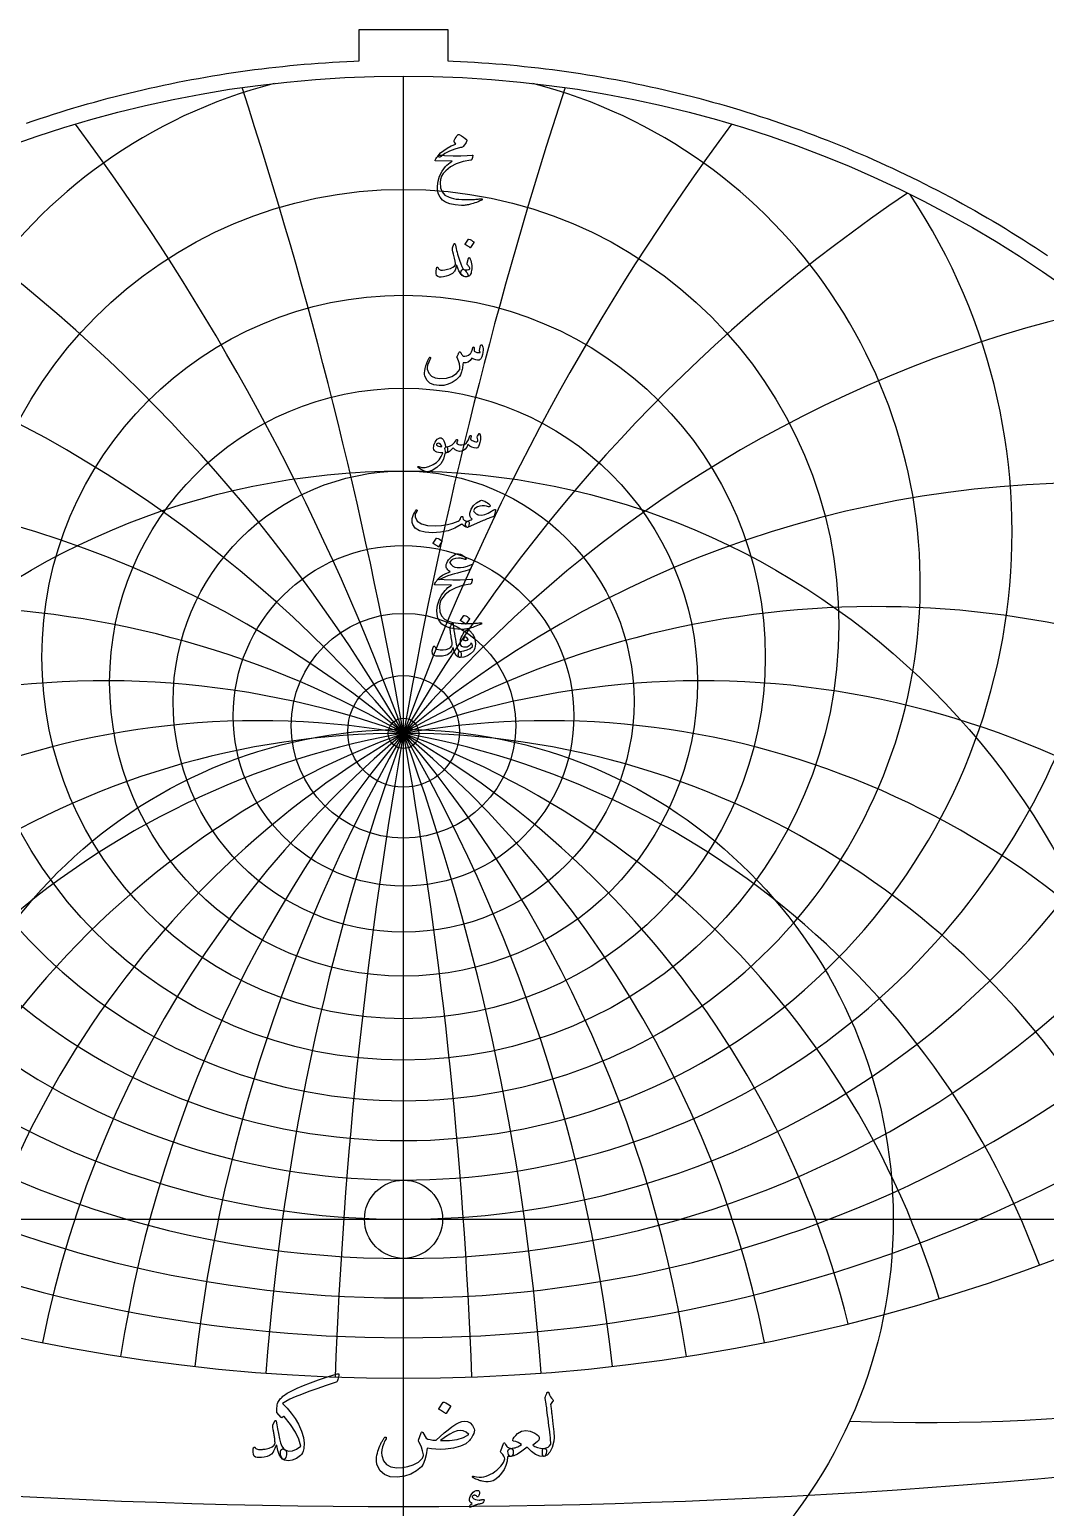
# Model space of a CAD drawing. Header units: millimetres. Extents: x -59 to 59, y -59 to 61.
# Drawn here: x -19.1 to 32.9, y -14.7 to 60.9 of the extents above; entities that cross this region are included whole.
import ezdxf

# ---------------------------------------------------------------- set-up
doc = ezdxf.new("R2010")
doc.units = ezdxf.units.MM
for name, color, linetype in [('CUT_INNER', 6, 'Continuous'), ('CUT_OUTER', 1, 'Continuous'), ('ENGRAVE', 7, 'Continuous'), ('ENGRAVE_FINE', 8, 'Continuous'), ('TEXT', 5, 'Continuous')]:
    doc.layers.add(name, color=color, linetype=linetype)

msp = doc.modelspace()

# ---------------------------------------------------------------- linework, layer by layer
at = {"layer": 'CUT_INNER'}
msp.add_circle((0, 0), 2, dxfattribs=at)
at = {"layer": 'CUT_OUTER'}
msp.add_lwpolyline([(-19.299, 56.0982), (-18.9545, 56.2155), (-18.6092, 56.3308), (-18.2632, 56.4439), (-17.9165, 56.5549), (-17.5692, 56.6637), (-17.2211, 56.7705), (-16.8725, 56.8751), (-16.5232, 56.9775), (-16.1733, 57.0779), (-15.8227, 57.176), (-15.4716, 57.272), (-15.1199, 57.3659), (-14.7676, 57.4576), (-14.4148, 57.5471), (-14.0614, 57.6345), (-13.7075, 57.7197), (-13.3531, 57.8027), (-12.9982, 57.8835), (-12.6428, 57.9622), (-12.2869, 58.0387), (-11.9305, 58.113), (-11.5737, 58.1851), (-11.2165, 58.255), (-10.8588, 58.3227), (-10.5008, 58.3883), (-10.1423, 58.4516), (-9.7835, 58.5127), (-9.4243, 58.5717), (-9.0647, 58.6284), (-8.7048, 58.6829), (-8.3446, 58.7352), (-7.984, 58.7853), (-7.6232, 58.8332), (-7.262, 58.8788), (-6.9006, 58.9223), (-6.5389, 58.9635), (-6.177, 59.0025), (-5.8149, 59.0393), (-5.4525, 59.0739), (-5.0899, 59.1062), (-4.7272, 59.1364), (-4.3642, 59.1643), (-4.0011, 59.1899), (-3.6379, 59.2134), (-3.2745, 59.2346), (-2.9109, 59.2535), (-2.5473, 59.2703), (-2.275, 59.2812), (-2.275, 60.885), (2.275, 60.885), (2.275, 59.2812), (2.5473, 59.2703), (2.9109, 59.2535), (3.2745, 59.2346), (3.6379, 59.2134), (4.0011, 59.1899), (4.3642, 59.1643), (4.7272, 59.1364), (5.0899, 59.1062), (5.4525, 59.0739), (5.8149, 59.0393), (6.177, 59.0025), (6.5389, 58.9635), (6.9006, 58.9223), (7.262, 58.8788), (7.6232, 58.8332), (7.984, 58.7853), (8.3446, 58.7352), (8.7048, 58.6829), (9.0647, 58.6284), (9.4243, 58.5717), (9.7835, 58.5127), (10.1423, 58.4516), (10.5008, 58.3883), (10.8588, 58.3227), (11.2165, 58.255), (11.5737, 58.1851), (11.9305, 58.113), (12.2869, 58.0387), (12.6428, 57.9622), (12.9982, 57.8835), (13.3531, 57.8027), (13.7075, 57.7197), (14.0614, 57.6345), (14.4148, 57.5471), (14.7676, 57.4576), (15.1199, 57.3659), (15.4716, 57.272), (15.8227, 57.176), (16.1733, 57.0779), (16.5232, 56.9775), (16.8725, 56.8751), (17.2211, 56.7705), (17.5692, 56.6637), (17.9165, 56.5549), (18.2632, 56.4439), (18.6092, 56.3308), (18.9545, 56.2155), (19.299, 56.0982), (19.6429, 55.9787), (19.986, 55.8571), (20.3283, 55.7334), (20.6699, 55.6076), (21.0108, 55.4798), (21.3508, 55.3498), (21.69, 55.2177), (22.0284, 55.0836), (22.366, 54.9474), (22.7027, 54.8092), (23.0386, 54.6688), (23.3736, 54.5264), (23.7077, 54.382), (24.0409, 54.2355), (24.3733, 54.087), (24.7047, 53.9364), (25.0352, 53.7838), (25.3647, 53.6292), (25.6933, 53.4725), (26.0209, 53.3139), (26.3475, 53.1532), (26.6732, 52.9905), (26.9978, 52.8259), (27.3215, 52.6592), (27.6441, 52.4906), (27.9656, 52.32), (28.2861, 52.1474), (28.6056, 51.9729), (28.9239, 51.7964), (29.2412, 51.6179), (29.5574, 51.4375), (29.8724, 51.2552), (30.1863, 51.0709), (30.4991, 50.8847), (30.8108, 50.6967), (31.1213, 50.5066), (31.4306, 50.3147), (31.7387, 50.1209), (32.0457, 49.9252), (32.3514, 49.7277), (32.6559, 49.5282), (32.9592, 49.3269)], dxfattribs=at)
at = {"layer": 'ENGRAVE'}
for points in [[(0, -58.5), (0, 58.5)], [(-58.5, 0), (58.5, 0)]]:
    msp.add_lwpolyline(points, dxfattribs=at)
for centre, radius in [((0, 0), 58.5), ((0, 30.423), 22.2835), ((0, 28.7746), 18.5139), ((0, 27.4858), 15.0435), ((0, 0), 38.2935), ((0, 26.4965), 11.797), ((0, 25.7645), 8.7151), ((0, 25.2605), 5.749), ((0, 24.9653), 2.8565), ((0, 0), 25.0665), ((0, 24.8681), 0.78)]:
    msp.add_circle(centre, radius, dxfattribs=at)
for centre, radius, start, end in [((0, 32.5159), 26.4508, 104.505507, 75.494493), ((0, 35.1755), 31.1507, 146.343028, 33.656972), ((0, 38.581), 36.5742, 167.806282, 12.193718), ((0, 43.0043), 43.0043, 184.286953, 355.713047), ((0, 48.8755), 50.8824, 198.225367, 341.774633), ((0, 56.9152), 60.94, 210.596579, 329.403421), ((0, -17.0494), 41.9174, 24, 156), ((0, -17.0494), 41.9174, 24, 156), ((0, 68.4241), 74.4892, 221.90416, 318.09584), ((0, 86.0086), 94.1481, 232.445767, 307.554233), ((26.6607, 99.499), 109.8965, 268.006904, 286.68594)]:
    msp.add_arc(centre, radius, start, end, dxfattribs=at)
at = {"layer": 'ENGRAVE_FINE'}
for centre, radius, start, end in [((-237.7256, -17.0494), 241.3929, 2.130732, 18.091806), ((-237.7256, -17.0494), 241.3929, 2.130732, 18.091806), ((237.7256, -17.0494), 241.3929, 161.908194, 177.869268), ((237.7256, -17.0494), 241.3929, 161.908194, 177.869268), ((-115.1672, -17.0494), 122.5584, 4.29282, 36.609636), ((-115.1672, -17.0494), 122.5584, 4.29282, 36.609636), ((115.1672, -17.0494), 122.5584, 143.390364, 175.70718), ((115.1672, -17.0494), 122.5584, 143.390364, 175.70718), ((-72.6031, -17.0494), 83.8349, 6.519446, 56.062411), ((-72.6031, -17.0494), 83.8349, 6.519446, 56.062411), ((72.6031, -17.0494), 83.8349, 123.937589, 173.480554), ((72.6031, -17.0494), 83.8349, 123.937589, 173.480554), ((-49.9553, -17.0494), 65.2119, 8.847668, 77.154006), ((-49.9553, -17.0494), 65.2119, 8.847668, 77.154006), ((49.9553, -17.0494), 65.2119, 102.845994, 171.152332), ((49.9553, -17.0494), 65.2119, 102.845994, 171.152332), ((-35.1729, -17.0494), 54.7193, 11.320967, 100.963041), ((-35.1729, -17.0494), 54.7193, 11.320967, 100.963041), ((35.1729, -17.0494), 54.7193, 79.036959, 168.679033), ((35.1729, -17.0494), 54.7193, 79.036959, 168.679033), ((-24.201, -17.0494), 48.4021, 13.992665, 129.228654), ((-24.201, -17.0494), 48.4021, 13.992665, 129.228654), ((24.201, -17.0494), 48.4021, 50.771346, 166.007335), ((24.201, -17.0494), 48.4021, 50.771346, 166.007335), ((-15.2567, -17.0494), 44.6076, 16.930802, 146.227383), ((-15.2567, -17.0494), 44.6076, 16.930802, 146.227383), ((15.2567, -17.0494), 44.6076, 33.772617, 163.069198), ((15.2567, -17.0494), 44.6076, 33.772617, 163.069198), ((-7.3912, -17.0494), 42.5641, 20.225434, 151.570262), ((-7.3912, -17.0494), 42.5641, 20.225434, 151.570262), ((7.3912, -17.0494), 42.5641, 28.429738, 159.774566), ((7.3912, -17.0494), 42.5641, 28.429738, 159.774566), ((0, 357.9918), 372.6913, 261.109199, 278.890801)]:
    msp.add_arc(centre, radius, start, end, dxfattribs=at)
at = {"layer": 'TEXT'}
for points in [[(2.92, 54.8434), (2.6177, 54.7645), (2.3509, 54.6626), (2.1195, 54.5378), (1.9236, 54.3902), (1.8935, 54.3675), (1.8656, 54.3547), (1.8399, 54.3519), (1.8163, 54.359), (1.7889, 54.3917), (1.793, 54.4377), (1.8287, 54.4972), (1.8959, 54.5701), (2.0548, 54.702), (2.2375, 54.8209), (2.444, 54.9268), (2.6743, 55.0198), (2.6086, 55.1167), (2.5963, 55.1409), (2.5904, 55.1651), (2.5911, 55.1893), (2.5982, 55.2136), (2.6447, 55.3059), (2.6873, 55.3822), (2.726, 55.4426), (2.7608, 55.4869), (2.7831, 55.5079), (2.8049, 55.5189), (2.8263, 55.52), (2.8473, 55.5111), (2.9691, 55.4423), (3.0713, 55.3779), (3.1541, 55.3178), (3.2175, 55.262), (3.2298, 55.2441), (3.2357, 55.2214), (3.235, 55.1939), (3.2279, 55.1617), (3.2056, 55.1113), (3.1699, 55.0501), (3.1208, 54.9781), (3.0584, 54.8953), (3.0419, 54.883), (3.0134, 54.8702), (2.9727, 54.857), (2.92, 54.8434)], [(2.1035, 54.4421), (2.5474, 54.4265), (2.9312, 54.4248), (3.2549, 54.4369), (3.5185, 54.4628), (3.5266, 54.4638), (3.5336, 54.4632), (3.5396, 54.4612), (3.5444, 54.4576), (3.548, 54.4528), (3.5501, 54.4468), (3.5506, 54.4398), (3.5496, 54.4317), (3.5428, 54.4001), (3.5362, 54.3711), (3.5298, 54.3448), (3.5237, 54.321), (3.5177, 54.2998), (3.512, 54.2812), (3.5065, 54.2652), (3.5012, 54.2518), (3.4899, 54.2304), (3.477, 54.2146), (3.4623, 54.2044), (3.4458, 54.1999), (3.0462, 54.1274), (2.6985, 54.0139), (2.4027, 53.8593), (2.1588, 53.6636), (2.0356, 53.5229), (1.9461, 53.3739), (1.8903, 53.2167), (1.8682, 53.0513), (1.8894, 52.7916), (1.9737, 52.5799), (2.1212, 52.4162), (2.3318, 52.3005), (2.441, 52.2655), (2.561, 52.2365), (2.6918, 52.2136), (2.8335, 52.1967), (2.9857, 52.1857), (3.1483, 52.1803), (3.3213, 52.1805), (3.5047, 52.1863), (3.5698, 52.19), (3.634, 52.1941), (3.697, 52.1987), (3.7589, 52.2036), (3.8194, 52.2091), (3.8779, 52.2149), (3.9344, 52.2212), (3.989, 52.2279), (4.0057, 52.2287), (4.0176, 52.2244), (4.0247, 52.2149), (4.0271, 52.2002), (4.0258, 52.1831), (4.0219, 52.1699), (4.0154, 52.1606), (4.0063, 52.1552), (3.9086, 52.1139), (3.816, 52.0765), (3.7287, 52.043), (3.6465, 52.0134), (3.5697, 51.9874), (3.4986, 51.9649), (3.4331, 51.9459), (3.3732, 51.9303), (3.3169, 51.9189), (3.262, 51.9087), (3.2087, 51.8998), (3.157, 51.8923), (3.1065, 51.8864), (3.0571, 51.8828), (3.0087, 51.8812), (2.9615, 51.8819), (2.6389, 51.907), (2.3699, 51.9615), (2.1545, 52.0454), (1.9928, 52.1587), (1.8741, 52.3003), (1.7912, 52.4657), (1.7443, 52.6549), (1.7333, 52.8679), (1.7672, 53.1321), (1.8483, 53.3886), (1.9766, 53.6373), (2.1519, 53.8781), (2.2205, 53.951), (2.2981, 54.0208), (2.3848, 54.0877), (2.4806, 54.1514), (1.6433, 54.1584), (1.6232, 54.167), (1.6148, 54.1826), (1.618, 54.2051), (1.633, 54.2345), (1.6611, 54.2773), (1.6866, 54.3158), (1.7095, 54.3499), (1.7298, 54.3798), (1.7476, 54.4051), (1.7627, 54.4256), (1.7752, 54.4414), (1.7852, 54.4524), (1.8077, 54.4544), (1.8682, 54.4533), (1.9668, 54.4492), (2.1035, 54.4421)], [(2.6518, 49.8579), (2.6717, 49.7672), (2.6934, 49.675), (2.7167, 49.5812), (2.7418, 49.486), (2.7686, 49.3888), (2.7971, 49.2892), (2.8274, 49.1873), (2.8594, 49.0829), (2.9241, 48.8952), (2.9831, 48.7543), (3.0365, 48.66), (3.0843, 48.6124), (3.126, 48.5841), (3.1682, 48.5441), (3.2108, 48.4924), (3.2538, 48.4291), (3.2945, 48.3506), (3.3057, 48.2915), (3.2876, 48.252), (3.24, 48.2318), (3.0862, 48.2474), (2.9502, 48.3495), (2.832, 48.538), (2.7314, 48.8131), (2.7293, 48.8176), (2.7262, 48.8209), (2.7223, 48.8228), (2.7176, 48.8235), (2.7141, 48.8228), (2.7107, 48.8209), (2.7072, 48.8176), (2.7037, 48.8131), (2.694, 48.7685), (2.6821, 48.7214), (2.6681, 48.6717), (2.6518, 48.6193), (2.6341, 48.5698), (2.6155, 48.5285), (2.5961, 48.4954), (2.5757, 48.4706), (2.5026, 48.4068), (2.4114, 48.3503), (2.302, 48.3013), (2.1744, 48.2595), (2.0447, 48.2286), (1.9322, 48.2154), (1.8371, 48.22), (1.7592, 48.2422), (1.6926, 48.298), (1.6624, 48.3962), (1.6684, 48.5367), (1.7108, 48.7197), (1.7149, 48.7257), (1.7203, 48.73), (1.727, 48.7326), (1.735, 48.7335), (1.7445, 48.7324), (1.7523, 48.7292), (1.7584, 48.7238), (1.7627, 48.7162), (1.7791, 48.6779), (1.7973, 48.6461), (1.8172, 48.6208), (1.8388, 48.602), (1.9063, 48.577), (1.998, 48.5709), (2.1139, 48.5839), (2.254, 48.6159), (2.4034, 48.6639), (2.5195, 48.7179), (2.6023, 48.778), (2.6518, 48.8442), (2.6601, 48.9112), (2.6467, 49.0258), (2.6116, 49.188), (2.555, 49.3978), (2.5277, 49.5083), (2.5117, 49.5976), (2.507, 49.6657), (2.5135, 49.7126), (2.5792, 49.8994), (2.5863, 49.9191), (2.5939, 49.9331), (2.6019, 49.9416), (2.6103, 49.9444), (2.6207, 49.939), (2.6311, 49.9228), (2.6415, 49.8957), (2.6518, 49.8579)], [(3.3196, 50.1554), (3.3239, 50.1598), (3.3299, 50.1623), (3.3377, 50.1632), (3.3472, 50.1623), (3.4145, 50.1351), (3.4778, 50.1018), (3.5373, 50.0625), (3.5929, 50.017), (3.5983, 50.0101), (3.6007, 50.0032), (3.6, 49.9963), (3.5963, 49.9894), (3.4337, 49.7264), (3.4277, 49.7202), (3.4199, 49.7186), (3.4104, 49.7219), (3.3991, 49.7299), (3.3894, 49.7368), (3.3741, 49.7472), (3.3531, 49.761), (3.3265, 49.7783), (3.2938, 49.7991), (3.2547, 49.8233), (3.2091, 49.851), (3.157, 49.8821), (3.15, 49.8873), (3.1466, 49.8925), (3.1466, 49.8977), (3.15, 49.9029)], [(3.3507, 48.7404), (3.3304, 48.7744), (3.3109, 48.8036), (3.2923, 48.828), (3.2746, 48.8477), (3.2618, 48.8645), (3.2547, 48.884), (3.2532, 48.9061), (3.2573, 48.9307), (3.3299, 49.1936), (3.3401, 49.2166), (3.3533, 49.223), (3.3695, 49.2131), (3.3888, 49.1867), (3.4177, 49.1307), (3.4424, 49.063), (3.4627, 48.9837), (3.4787, 48.8926), (3.488, 48.8053), (3.4917, 48.7197), (3.4897, 48.6358), (3.4822, 48.5536), (3.4698, 48.482), (3.4536, 48.4195), (3.4335, 48.3661), (3.4095, 48.3218), (3.3799, 48.2889), (3.3395, 48.263), (3.2882, 48.244), (3.2261, 48.2318), (3.1626, 48.2295), (3.1033, 48.2396), (3.0484, 48.2623), (2.9978, 48.2976), (2.9587, 48.3423), (2.9381, 48.3936), (2.9362, 48.4513), (2.9528, 48.5155), (2.9794, 48.5681), (3.0108, 48.6012), (3.0469, 48.6148), (3.0878, 48.609), (3.182, 48.5862), (3.2642, 48.5839), (3.3343, 48.6018), (3.3922, 48.6401), (3.3935, 48.6503), (3.387, 48.6704), (3.3728, 48.7004), (3.3507, 48.7404)], [(3.9475, 44.7146), (3.9535, 44.7297), (3.9613, 44.7405), (3.9708, 44.747), (3.9821, 44.7492), (3.9966, 44.7474), (4.0089, 44.7423), (4.0191, 44.7336), (4.0271, 44.7215), (4.0467, 44.6783), (4.0608, 44.6246), (4.0692, 44.5606), (4.072, 44.4862), (4.0645, 44.3647), (4.0418, 44.2493), (4.0039, 44.1398), (3.951, 44.0365), (3.9328, 44.0116), (3.9129, 43.9924), (3.8913, 43.9788), (3.8679, 43.9708), (3.7834, 43.9653), (3.6923, 43.9803), (3.5948, 44.0155), (3.4908, 44.0711), (3.4032, 43.9511), (3.2997, 43.8713), (3.1801, 43.8317), (3.0445, 43.8324), (3.0401, 43.7594), (3.0337, 43.6892), (3.0254, 43.6219), (3.0151, 43.5573), (3.0029, 43.4952), (2.9887, 43.4349), (2.9726, 43.3767), (2.9546, 43.3203), (2.9126, 43.2187), (2.856, 43.1249), (2.7846, 43.0388), (2.6985, 42.9605), (2.4972, 42.8265), (2.2843, 42.7322), (2.0596, 42.6777), (1.8232, 42.663), (1.5571, 42.6991), (1.3467, 42.7936), (1.1921, 42.9465), (1.0933, 43.1577), (1.0799, 43.2338), (1.0777, 43.3238), (1.0868, 43.4276), (1.1071, 43.5452), (1.1397, 43.6741), (1.1858, 43.8081), (1.2453, 43.9474), (1.3181, 44.0918), (1.324, 44.1009), (1.3311, 44.1074), (1.3395, 44.1113), (1.3493, 44.1126), (1.359, 44.1117), (1.3674, 44.1091), (1.3746, 44.1048), (1.3804, 44.0988), (1.3843, 44.0899), (1.3856, 44.0806), (1.3843, 44.0709), (1.3804, 44.0607), (1.2879, 43.8685), (1.2282, 43.7104), (1.2014, 43.5865), (1.2074, 43.4968), (1.2948, 43.2989), (1.4323, 43.1551), (1.62, 43.0654), (1.8578, 43.0297), (2.1904, 43.0509), (2.4719, 43.1352), (2.7024, 43.2827), (2.8819, 43.4933), (2.8813, 43.6321), (2.8586, 43.7787), (2.8138, 43.9331), (2.747, 44.0953), (2.7386, 44.1117), (2.734, 44.1264), (2.7334, 44.1394), (2.7366, 44.1507), (2.7552, 44.1893), (2.7729, 44.2255), (2.7898, 44.2593), (2.8058, 44.2908), (2.8209, 44.3194), (2.8352, 44.3448), (2.8486, 44.367), (2.8612, 44.3859), (2.8683, 44.3939), (2.8759, 44.3972), (2.8839, 44.3956), (2.8923, 44.3894), (2.8966, 44.3846), (2.9027, 44.3773), (2.9105, 44.3673), (2.92, 44.3548), (2.9308, 44.3396), (2.9425, 44.3219), (2.955, 44.3016), (2.9684, 44.2787), (2.9956, 44.2346), (3.0186, 44.2025), (3.0372, 44.1827), (3.0514, 44.1749), (3.1414, 44.1673), (3.2313, 44.1827), (3.3213, 44.2209), (3.4112, 44.2821), (3.4439, 44.3228), (3.4761, 44.3894), (3.5079, 44.4819), (3.5393, 44.6004), (3.5423, 44.6117), (3.5479, 44.6212), (3.5561, 44.629), (3.5669, 44.635), (3.5771, 44.6389), (3.5868, 44.6402), (3.5961, 44.6389), (3.605, 44.635), (3.6182, 44.6134), (3.6231, 44.5727), (3.6199, 44.5131), (3.6084, 44.4343), (3.6783, 44.3915), (3.7529, 44.3634), (3.8322, 44.35), (3.9164, 44.3513), (3.9153, 44.3766), (3.912, 44.3972), (3.9066, 44.4129), (3.8991, 44.424), (3.8904, 44.4343), (3.8852, 44.4447), (3.8835, 44.4551), (3.8852, 44.4655)], [(3.8662, 40.209), (3.8738, 40.2142), (3.8826, 40.2124), (3.8928, 40.2038), (3.9042, 40.1882), (3.9166, 40.1619), (3.9259, 40.1242), (3.9321, 40.0754), (3.9354, 40.0152), (3.9365, 39.9469), (3.9328, 39.8803), (3.9244, 39.8155), (3.9112, 39.7523), (3.8727, 39.6295), (3.8299, 39.5413), (3.7827, 39.4876), (3.7313, 39.4686), (3.6095, 39.4758), (3.4969, 39.5075), (3.3933, 39.564), (3.2988, 39.6451), (3.2339, 39.5173), (3.157, 39.4176), (3.0679, 39.346), (2.9667, 39.3026), (2.8605, 39.293), (2.753, 39.3199), (2.6443, 39.383), (2.5342, 39.4825), (2.4451, 39.3689), (2.3578, 39.2878), (2.2721, 39.2392), (2.1882, 39.223), (2.1714, 39.2325), (2.1554, 39.261), (2.1402, 39.3086), (2.126, 39.3752), (2.1208, 39.4409), (2.1294, 39.4894), (2.1519, 39.5205), (2.1882, 39.5344), (2.3478, 39.5705), (2.4875, 39.6407), (2.6073, 39.7452), (2.7072, 39.8838), (2.7126, 39.8913), (2.7184, 39.8968), (2.7247, 39.9), (2.7314, 39.9011), (2.7396, 39.9002), (2.747, 39.8976), (2.7535, 39.8933), (2.7591, 39.8872), (2.7623, 39.8686), (2.7548, 39.8371), (2.7364, 39.7925), (2.7072, 39.735), (2.7455, 39.6907), (2.8049, 39.658), (2.8856, 39.6371), (2.9874, 39.6278), (3.1144, 39.6544), (3.2253, 39.7411), (3.3202, 39.8879), (3.3991, 40.0948), (3.403, 40.1054), (3.4078, 40.113), (3.4134, 40.1175), (3.4199, 40.119), (3.4296, 40.1182), (3.4381, 40.1156), (3.4452, 40.1113), (3.451, 40.1052), (3.4554, 40.0965), (3.4579, 40.0879), (3.4588, 40.0793), (3.4579, 40.0706), (3.4234, 39.9253), (3.4638, 39.8894), (3.5124, 39.8578), (3.5693, 39.8306), (3.6344, 39.8077), (3.6977, 39.7927), (3.746, 39.7895), (3.779, 39.7979), (3.797, 39.818), (3.8028, 39.8487), (3.7996, 39.8924), (3.7873, 39.9491), (3.7659, 40.0187), (3.7695, 40.0384), (3.7875, 40.0767), (3.8197, 40.1335), (3.8662, 40.209)], [(2.1191, 39.1849), (2.038, 38.9001), (1.902, 38.6616), (1.711, 38.4694), (1.4652, 38.3235), (1.4308, 38.3087), (1.3968, 38.2954), (1.3633, 38.2836), (1.3302, 38.2733), (1.2978, 38.2648), (1.2662, 38.2582), (1.2355, 38.2535), (1.2057, 38.2508), (1.1313, 38.2614), (1.0327, 38.3001), (0.9099, 38.3669), (0.7629, 38.4619), (0.7471, 38.4755), (0.7378, 38.4887), (0.735, 38.5014), (0.7386, 38.5137), (0.7469, 38.5233), (0.7577, 38.5276), (0.7711, 38.5267), (0.7871, 38.5207), (0.94, 38.4711), (1.1114, 38.4714), (1.3015, 38.5213), (1.5101, 38.621), (1.6805, 38.7367), (1.8215, 38.8727), (1.9331, 39.029), (2.0153, 39.2057), (2.0146, 39.212), (2.0127, 39.2169), (2.0094, 39.2206), (2.0049, 39.223), (1.8857, 39.2299), (1.7843, 39.2437), (1.7006, 39.2645), (1.6347, 39.2922), (1.5837, 39.335), (1.5517, 39.3942), (1.5387, 39.4699), (1.5447, 39.562), (1.5467, 39.5742), (1.5491, 39.5867), (1.5519, 39.5993), (1.5551, 39.6122), (1.5588, 39.6255), (1.5629, 39.6394), (1.5675, 39.654), (1.5724, 39.6693), (1.6131, 39.7681), (1.6624, 39.85), (1.7203, 39.9151), (1.7869, 39.9634), (1.855, 39.9897), (1.9175, 39.9893), (1.9744, 39.9621), (2.0256, 39.908), (2.0704, 39.8327), (2.1043, 39.7454), (2.1275, 39.6459), (2.1398, 39.5344), (2.1466, 39.5345), (2.1532, 39.5348), (2.1596, 39.5353), (2.1658, 39.5361), (2.1719, 39.5368), (2.1783, 39.5374), (2.1849, 39.5377), (2.1917, 39.5378), (2.2151, 39.5328), (2.2332, 39.5179), (2.2462, 39.4931), (2.254, 39.4582), (2.2572, 39.42), (2.2566, 39.3813), (2.252, 39.3421), (2.2436, 39.3026), (2.2326, 39.2677), (2.2202, 39.2429), (2.2066, 39.228), (2.1917, 39.223), (2.126, 39.223), (2.1255, 39.2167), (2.1242, 39.2083), (2.1221, 39.1977), (2.1191, 39.1849)], [(1.953, 39.5724), (1.9167, 39.6358), (1.8769, 39.6805), (1.8336, 39.7067), (1.7869, 39.7143), (1.759, 39.7069), (1.7342, 39.6952), (1.7123, 39.6792), (1.6935, 39.6589), (1.6875, 39.6481), (1.6866, 39.6364), (1.6909, 39.6239), (1.7004, 39.6105), (1.7361, 39.5791), (1.7878, 39.5577), (1.8555, 39.5462), (1.9391, 39.5447), (1.9478, 39.5465), (1.953, 39.5516), (1.9547, 39.5603), (1.953, 39.5724)], [(0.6366, 36.2879), (0.6489, 36.3013), (0.6617, 36.3069), (0.6749, 36.3047), (0.6885, 36.2948), (0.6989, 36.2818), (0.7023, 36.2671), (0.6989, 36.2507), (0.6885, 36.2325), (0.6357, 36.1508), (0.602, 36.0751), (0.5873, 36.0055), (0.5916, 35.9419), (0.6999, 35.733), (0.9108, 35.5873), (1.2241, 35.5047), (1.6399, 35.4852), (1.9484, 35.5079), (2.2445, 35.5553), (2.5279, 35.6273), (2.7989, 35.7239), (2.8467, 35.7523), (2.8862, 35.7957), (2.9176, 35.8543), (2.9407, 35.9281), (2.9485, 35.949), (2.9615, 35.9635), (2.9796, 35.9715), (3.003, 35.973), (3.0196, 35.9659), (3.0315, 35.9514), (3.0387, 35.9296), (3.0411, 35.9004), (3.0573, 35.8282), (3.1025, 35.7741), (3.1766, 35.7382), (3.2798, 35.7205), (3.317, 35.7123), (3.342, 35.6911), (3.355, 35.6569), (3.3559, 35.6098), (3.3433, 35.522), (3.3265, 35.4593), (3.3053, 35.4216), (3.2798, 35.4091), (3.2039, 35.4191), (3.1319, 35.4489), (3.0638, 35.4986), (2.9995, 35.5682), (2.9941, 35.5711), (2.9848, 35.5691), (2.9716, 35.5624), (2.9546, 35.551), (2.6319, 35.3693), (2.2799, 35.2396), (1.8985, 35.1617), (1.4877, 35.1358), (1.108, 35.1617), (0.813, 35.2396), (0.6028, 35.3693), (0.4774, 35.551), (0.4489, 35.6524), (0.4394, 35.7559), (0.4489, 35.8617), (0.4774, 35.9696), (0.5159, 36.0699), (0.5553, 36.1564), (0.5955, 36.229), (0.6366, 36.2879)], [(4.7086, 36.2775), (4.6394, 36.0007), (4.6316, 35.9873), (4.6187, 35.9748), (4.6005, 35.9631), (4.5772, 35.9523), (4.5254, 35.934), (4.4703, 35.9138), (4.4121, 35.8916), (4.3505, 35.8675), (4.2858, 35.8417), (4.2178, 35.8143), (4.1465, 35.7855), (4.072, 35.7551), (3.2763, 35.4091), (3.24, 35.4171), (3.2106, 35.4411), (3.1881, 35.4811), (3.1725, 35.5371), (3.1699, 35.5966), (3.1864, 35.647), (3.2218, 35.6883), (3.2763, 35.7205), (3.2831, 35.7236), (3.2966, 35.7296), (3.3169, 35.7383), (3.3438, 35.7499), (3.3772, 35.764), (3.4169, 35.7806), (3.4628, 35.7995), (3.515, 35.8208), (3.4478, 35.8898), (3.4052, 35.9652), (3.3872, 36.0472), (3.3939, 36.1356), (3.4605, 36.346), (3.5738, 36.524), (3.7339, 36.6695), (3.9406, 36.7826), (3.9858, 36.7932), (4.0383, 36.7904), (4.0982, 36.7742), (4.1655, 36.7445), (4.2353, 36.7041), (4.2995, 36.6589), (4.3581, 36.609), (4.4111, 36.5543), (4.426, 36.5341), (4.4327, 36.5153), (4.4312, 36.4978), (4.4215, 36.4816), (4.4068, 36.4691), (4.3903, 36.4626), (4.3722, 36.4621), (4.3523, 36.4678), (4.2487, 36.5004), (4.1386, 36.5153), (4.0221, 36.5125), (3.8991, 36.492), (3.7877, 36.4587), (3.6993, 36.4141), (3.6337, 36.3584), (3.5911, 36.2913), (3.5868, 36.2615), (3.5981, 36.2273), (3.6249, 36.1888), (3.6673, 36.146), (3.7157, 36.1071), (3.7641, 36.0768), (3.8126, 36.0552), (3.861, 36.0422), (4.0061, 36.0385), (4.1611, 36.069), (4.3261, 36.1337), (4.501, 36.2325), (4.5199, 36.2444), (4.5382, 36.2559), (4.5562, 36.2669), (4.5737, 36.2775), (4.5906, 36.2874), (4.6066, 36.2965), (4.6217, 36.3047), (4.636, 36.3121), (4.6755, 36.3307), (4.7008, 36.3311), (4.7119, 36.3134), (4.7086, 36.2775)], [(1.6849, 34.8521), (1.6892, 34.8564), (1.6952, 34.859), (1.703, 34.8599), (1.7125, 34.859), (1.7798, 34.8318), (1.8431, 34.7985), (1.9026, 34.7591), (1.9582, 34.7137), (1.9636, 34.7068), (1.966, 34.6999), (1.9653, 34.693), (1.9616, 34.686), (1.799, 34.4231), (1.793, 34.4168), (1.7852, 34.4153), (1.7757, 34.4186), (1.7644, 34.4266), (1.7547, 34.4335), (1.7394, 34.4439), (1.7184, 34.4577), (1.6918, 34.475), (1.6591, 34.4957), (1.62, 34.52), (1.5744, 34.5476), (1.5223, 34.5788), (1.5153, 34.584), (1.5119, 34.5892), (1.5119, 34.5944), (1.5153, 34.5995)], [(3.5098, 33.5027), (3.5127, 33.4783), (3.4969, 33.4327), (3.4625, 33.3658), (3.4095, 33.2778), (3.3983, 33.2636), (3.3853, 33.2519), (3.3706, 33.2428), (3.3542, 33.2363), (3.1327, 33.1754), (2.9355, 33.1204), (2.7626, 33.0716), (2.6138, 33.0287), (2.4892, 32.9922), (2.3889, 32.9621), (2.3128, 32.9386), (2.2609, 32.9215), (1.8423, 32.7347), (1.8129, 32.7325), (1.7904, 32.7364), (1.7748, 32.7464), (1.7662, 32.7624), (1.7659, 32.7682), (1.7688, 32.7753), (1.7746, 32.7838), (1.7835, 32.7935), (1.8687, 32.8735), (1.9962, 32.9578), (2.1662, 33.0465), (2.3785, 33.1395), (2.3208, 33.1888), (2.2721, 33.2363), (2.2326, 33.2822), (2.2021, 33.3263), (2.1833, 33.3745), (2.1787, 33.4327), (2.1885, 33.5008), (2.2125, 33.5788), (2.2514, 33.6601), (2.3059, 33.7414), (2.3759, 33.8227), (2.4616, 33.904), (2.5548, 33.9743), (2.6441, 34.0225), (2.7295, 34.0487), (2.811, 34.0528), (2.9215, 34.0305), (3.0212, 33.9845), (3.11, 33.9146), (3.1881, 33.821), (3.195, 33.8093), (3.1985, 33.7985), (3.1985, 33.7886), (3.195, 33.7795), (3.1874, 33.7711), (3.1786, 33.7665), (3.1684, 33.7659), (3.157, 33.7691), (3.106, 33.7853), (3.0571, 33.7994), (3.01, 33.8113), (2.9649, 33.821), (2.922, 33.8284), (2.8815, 33.8331), (2.8433, 33.8353), (2.8075, 33.8349), (2.6585, 33.8173), (2.5333, 33.7752), (2.4319, 33.7084), (2.3543, 33.6169), (2.4369, 33.5081), (2.529, 33.4275), (2.6307, 33.3749), (2.7418, 33.3505), (2.9072, 33.3488), (3.0852, 33.3747), (3.2757, 33.4283), (3.4787, 33.5096), (3.4871, 33.5118), (3.4951, 33.5114), (3.5027, 33.5083), (3.5098, 33.5027)], [(2.0741, 32.7451), (2.518, 32.7295), (2.9018, 32.7278), (3.2255, 32.7399), (3.4891, 32.7658), (3.4972, 32.7668), (3.5042, 32.7662), (3.5102, 32.7642), (3.515, 32.7606), (3.5186, 32.7558), (3.5207, 32.7498), (3.5212, 32.7428), (3.5202, 32.7347), (3.5134, 32.7031), (3.5068, 32.6741), (3.5004, 32.6478), (3.4943, 32.624), (3.4883, 32.6028), (3.4826, 32.5842), (3.4771, 32.5682), (3.4718, 32.5548), (3.4605, 32.5334), (3.4476, 32.5176), (3.4329, 32.5074), (3.4164, 32.5029), (3.0168, 32.4304), (2.6691, 32.3169), (2.3733, 32.1623), (2.1294, 31.9666), (2.0062, 31.8259), (1.9167, 31.6769), (1.8609, 31.5197), (1.8388, 31.3543), (1.86, 31.0946), (1.9443, 30.8829), (2.0918, 30.7192), (2.3024, 30.6035), (2.4116, 30.5685), (2.5316, 30.5395), (2.6624, 30.5166), (2.8041, 30.4997), (2.9563, 30.4887), (3.1189, 30.4833), (3.2919, 30.4835), (3.4752, 30.4893), (3.5404, 30.493), (3.6046, 30.4971), (3.6676, 30.5017), (3.7295, 30.5066), (3.79, 30.512), (3.8485, 30.5179), (3.905, 30.5242), (3.9596, 30.5309), (3.9763, 30.5317), (3.9881, 30.5274), (3.9953, 30.5179), (3.9977, 30.5032), (3.9964, 30.4861), (3.9925, 30.4729), (3.986, 30.4636), (3.9769, 30.4582), (3.8792, 30.4169), (3.7866, 30.3795), (3.6993, 30.346), (3.6171, 30.3164), (3.5403, 30.2904), (3.4692, 30.2679), (3.4037, 30.2489), (3.3438, 30.2333), (3.2875, 30.2219), (3.2326, 30.2117), (3.1793, 30.2028), (3.1275, 30.1953), (3.0771, 30.1894), (3.0277, 30.1858), (2.9793, 30.1842), (2.9321, 30.1849), (2.6095, 30.21), (2.3405, 30.2645), (2.1251, 30.3484), (1.9634, 30.4617), (1.8447, 30.6033), (1.7618, 30.7687), (1.7149, 30.9579), (1.7039, 31.1709), (1.7378, 31.4351), (1.8189, 31.6916), (1.9471, 31.9402), (2.1225, 32.1811), (2.1911, 32.254), (2.2687, 32.3238), (2.3554, 32.3907), (2.4512, 32.4544), (1.6139, 32.4614), (1.5938, 32.47), (1.5854, 32.4856), (1.5886, 32.5081), (1.6036, 32.5375), (1.6317, 32.5803), (1.6572, 32.6188), (1.6801, 32.6529), (1.7004, 32.6828), (1.7182, 32.7081), (1.7333, 32.7286), (1.7458, 32.7444), (1.7558, 32.7554), (1.7783, 32.7574), (1.8388, 32.7563), (1.9374, 32.7522), (2.0741, 32.7451)], [(2.8785, 29.0627), (2.9035, 29.0506), (2.9234, 29.0316), (2.9381, 29.0056), (2.9476, 28.9728), (2.9539, 28.9321), (2.9554, 28.8932), (2.9522, 28.856), (2.9442, 28.8205), (2.9323, 28.7903), (2.9174, 28.7686), (2.8994, 28.7557), (2.8785, 28.7513), (2.7749, 28.7801), (2.689, 28.8525), (2.6209, 28.9687), (2.5705, 29.1284), (2.5641, 29.156), (2.5584, 29.1799), (2.5537, 29.2001), (2.5498, 29.2167), (2.5468, 29.2295), (2.5446, 29.2387), (2.5433, 29.2442), (2.5429, 29.2461), (2.5377, 29.2562), (2.5325, 29.259), (2.5273, 29.2545), (2.5221, 29.2426), (2.4633, 29.1099), (2.3976, 29.0056), (2.3249, 28.9299), (2.2453, 28.8828), (2.1299, 28.8465), (1.9945, 28.824), (1.8393, 28.8153), (1.6641, 28.8205), (1.5471, 28.8566), (1.4833, 28.9442), (1.4727, 29.0833), (1.5153, 29.2738), (1.5251, 29.2967), (1.537, 29.3135), (1.551, 29.3244), (1.5672, 29.3291), (1.5832, 29.3276), (1.5966, 29.3196), (1.6075, 29.3051), (1.6157, 29.2841), (1.6332, 29.2394), (1.6546, 29.2054), (1.6799, 29.1823), (1.7091, 29.17), (1.8728, 29.1449), (2.0282, 29.1423), (2.1755, 29.1622), (2.3145, 29.2046), (2.3749, 29.2361), (2.4244, 29.2789), (2.4631, 29.333), (2.491, 29.3983), (2.4892, 29.4292), (2.4806, 29.5012), (2.465, 29.6143), (2.4425, 29.7685), (2.4311, 29.851), (2.4209, 29.9255), (2.412, 29.992), (2.4045, 30.0505), (2.398, 30.1005), (2.3924, 30.1417), (2.3876, 30.174), (2.3837, 30.1975), (2.3805, 30.2334), (2.3811, 30.265), (2.3857, 30.2922), (2.3941, 30.3151), (2.4075, 30.3436), (2.42, 30.37), (2.4317, 30.3946), (2.4425, 30.4172), (2.4523, 30.4378), (2.4607, 30.4565), (2.4678, 30.4733), (2.4737, 30.4881), (2.4797, 30.5), (2.4875, 30.508), (2.497, 30.5121), (2.5083, 30.5123), (2.5206, 30.5076), (2.5299, 30.5002), (2.5362, 30.4903), (2.5394, 30.4777), (2.5605, 30.3007), (2.5822, 30.1331), (2.6046, 29.9747), (2.6276, 29.8256), (2.6511, 29.6858), (2.6748, 29.5553), (2.6987, 29.4341), (2.7228, 29.3222), (2.752, 29.2177), (2.7876, 29.1397), (2.8298, 29.088), (2.8785, 29.0627)], [(3.093, 30.8963), (3.0973, 30.9007), (3.1033, 30.9033), (3.1111, 30.9041), (3.1206, 30.9033), (3.1879, 30.876), (3.2512, 30.8427), (3.3107, 30.8034), (3.3663, 30.758), (3.3717, 30.751), (3.3741, 30.7441), (3.3734, 30.7372), (3.3697, 30.7303), (3.2071, 30.4673), (3.2011, 30.4611), (3.1933, 30.4596), (3.1838, 30.4628), (3.1725, 30.4708), (3.1628, 30.4777), (3.1474, 30.4881), (3.1265, 30.5019), (3.0999, 30.5192), (3.0672, 30.54), (3.0281, 30.5642), (2.9825, 30.5919), (2.9303, 30.623), (2.9234, 30.6282), (2.92, 30.6334), (2.92, 30.6386), (2.9234, 30.6438)], [(3.2763, 30.1664), (3.3001, 30.1629), (3.3265, 30.1525), (3.3555, 30.1352), (3.387, 30.111), (3.5222, 29.967), (3.6162, 29.8048), (3.6692, 29.6245), (3.6811, 29.426), (3.6705, 29.3226), (3.6491, 29.2305), (3.6169, 29.1496), (3.5738, 29.08), (3.4344, 28.9362), (3.272, 28.8335), (3.0867, 28.7719), (2.8785, 28.7513), (2.8575, 28.7563), (2.8395, 28.7712), (2.8246, 28.7961), (2.8127, 28.8309), (2.8083, 28.8502), (2.8054, 28.8698), (2.804, 28.8899), (2.8041, 28.9105), (2.8053, 28.9308), (2.8071, 28.9503), (2.8096, 28.9689), (2.8127, 28.9866), (2.822, 29.0173), (2.8361, 29.0402), (2.8549, 29.0554), (2.8785, 29.0627), (3.0813, 29.09), (3.2573, 29.1406), (3.4065, 29.2145), (3.5289, 29.3118), (3.523, 29.3605), (3.5159, 29.3992), (3.5075, 29.4279), (3.4977, 29.4467), (3.4861, 29.463), (3.4752, 29.4735), (3.4653, 29.4785), (3.4562, 29.4779), (3.4499, 29.4757), (3.445, 29.4727), (3.4413, 29.4688), (3.4389, 29.464), (3.4056, 29.3957), (3.3645, 29.3429), (3.3157, 29.3058), (3.259, 29.2841), (3.0945, 29.2714), (2.9814, 29.3161), (2.9198, 29.4184), (2.9096, 29.5782), (2.9234, 29.6699), (2.9511, 29.765), (2.9926, 29.8636), (3.048, 29.9657), (3.1064, 30.0535), (3.1639, 30.1162), (3.2205, 30.1538), (3.2763, 30.1664)], [(3.1621, 29.7927), (3.1278, 29.783), (3.1007, 29.7572), (3.0811, 29.7155), (3.0687, 29.6578), (3.069, 29.6487), (3.0696, 29.6422), (3.0707, 29.6383), (3.0722, 29.637), (3.107, 29.6286), (3.1423, 29.624), (3.1779, 29.6234), (3.214, 29.6266), (3.2458, 29.6333), (3.272, 29.6431), (3.2925, 29.6558), (3.3075, 29.6716), (3.2685, 29.7272), (3.2313, 29.7659), (3.1959, 29.7877), (3.1621, 29.7927)], [(-3.3928, -7.9125), (-3.3461, -7.9041), (-3.3167, -7.916), (-3.3046, -7.948), (-3.3098, -8.0002), (-3.3605, -8.2031), (-3.3761, -8.255), (-3.3951, -8.2954), (-3.4176, -8.3242), (-3.4435, -8.3415), (-3.9631, -8.5118), (-4.433, -8.6719), (-4.8534, -8.822), (-5.2241, -8.9619), (-5.5447, -9.0924), (-5.8146, -9.2139), (-6.0337, -9.3265), (-6.202, -9.4302), (-5.9656, -9.6608), (-5.75, -9.9145), (-5.5551, -10.1913), (-5.381, -10.4911), (-5.2218, -10.8405), (-5.1226, -11.1646), (-5.0834, -11.4633), (-5.1042, -11.7366), (-5.1353, -11.8594), (-5.1734, -11.9603), (-5.2183, -12.0393), (-5.2702, -12.0964), (-5.4859, -12.244), (-5.6946, -12.3317), (-5.8964, -12.3593), (-6.0913, -12.3271), (-6.1749, -12.2838), (-6.2366, -12.214), (-6.2764, -12.1177), (-6.2943, -11.9949), (-6.2934, -11.8969), (-6.277, -11.8243), (-6.245, -11.777), (-6.1974, -11.7551), (-6.1735, -11.7562), (-6.1432, -11.7643), (-6.1066, -11.7793), (-6.0637, -11.8012), (-5.8866, -11.8617), (-5.6923, -11.8496), (-5.4807, -11.7649), (-5.2518, -11.6074), (-5.3527, -11.2589), (-5.5309, -10.8913), (-5.7863, -10.5047), (-6.119, -10.099), (-6.1285, -10.0924), (-6.1386, -10.091), (-6.1493, -10.0947), (-6.1605, -10.1036), (-6.2113, -10.1452), (-6.2231, -10.1535), (-6.2355, -10.1555), (-6.2485, -10.1512), (-6.262, -10.1405), (-6.4834, -9.8914), (-6.4886, -9.8724), (-6.4904, -9.8292), (-6.4886, -9.7617), (-6.4834, -9.67), (-6.4748, -9.5726), (-6.4627, -9.4924), (-6.4471, -9.4296), (-6.4281, -9.384), (-6.3954, -9.3261), (-6.3618, -9.2722), (-6.3273, -9.2223), (-6.292, -9.1764), (-6.2558, -9.1344), (-6.2188, -9.0957), (-6.1809, -9.0605), (-6.1421, -9.0288), (-5.9538, -8.9064), (-5.7212, -8.7792), (-5.4441, -8.647), (-5.1226, -8.5099), (-4.7568, -8.3679), (-4.3465, -8.221), (-3.8918, -8.0692), (-3.3928, -7.9125)], [(7.2584, -9.0934), (7.2895, -9.0182), (7.3138, -8.9585), (7.3311, -8.9144), (7.3414, -8.8858), (7.3495, -8.8677), (7.3599, -8.8547), (7.3726, -8.8469), (7.3876, -8.8443), (7.4046, -8.8472), (7.4187, -8.8558), (7.4299, -8.8703), (7.4383, -8.8904), (7.4767, -8.9893), (7.5225, -9.0784), (7.5758, -9.1577), (7.6367, -9.2272), (7.6537, -9.2494), (7.6586, -9.2745), (7.6514, -9.3024), (7.632, -9.3333), (7.5306, -9.4763), (7.5375, -9.5403), (7.5444, -9.6031), (7.5513, -9.6648), (7.5582, -9.7254), (7.5652, -9.7848), (7.5721, -9.843), (7.579, -9.9001), (7.5859, -9.956), (7.6496, -10.4738), (7.6886, -10.8786), (7.7027, -11.1704), (7.692, -11.3491), (7.6049, -11.6735), (7.4914, -11.913), (7.3512, -12.0679), (7.1846, -12.1379), (7.18, -12.1379), (7.1754, -12.1379), (7.1708, -12.1379), (7.1661, -12.1379), (7.1388, -12.112), (7.1212, -12.0526), (7.1134, -11.9598), (7.1154, -11.8335), (7.1197, -11.7868), (7.1327, -11.7528), (7.1543, -11.7314), (7.1846, -11.7228), (7.3016, -11.6994), (7.3991, -11.657), (7.4769, -11.5956), (7.5352, -11.5152), (7.5313, -11.4186), (7.5242, -11.3088), (7.514, -11.1857), (7.5006, -11.0493), (7.4843, -10.9002), (7.4654, -10.7391), (7.4439, -10.5658), (7.4199, -10.3804), (7.3977, -10.1982), (7.3772, -10.0344), (7.3584, -9.8891), (7.3414, -9.7623), (7.3267, -9.6539), (7.3149, -9.5639), (7.306, -9.4924), (7.2999, -9.4394), (7.2538, -9.1764), (7.2523, -9.1505), (7.2526, -9.128), (7.2547, -9.109), (7.2584, -9.0934)], [(2.0366, -9.3656), (2.0424, -9.3598), (2.0504, -9.3563), (2.0608, -9.3552), (2.0735, -9.3563), (2.1632, -9.3927), (2.2476, -9.4371), (2.3269, -9.4895), (2.401, -9.5501), (2.4082, -9.5593), (2.4114, -9.5685), (2.4105, -9.5778), (2.4056, -9.587), (2.1888, -9.9376), (2.1808, -9.9459), (2.1704, -9.948), (2.1577, -9.9436), (2.1427, -9.933), (2.1297, -9.9237), (2.1093, -9.9099), (2.0813, -9.8914), (2.0458, -9.8684), (2.0023, -9.8407), (1.9501, -9.8084), (1.8893, -9.7715), (1.8198, -9.73), (1.8106, -9.7231), (1.806, -9.7162), (1.806, -9.7092), (1.8106, -9.7023)], [(-6.1928, -12.2717), (-6.2825, -12.1783), (-6.3623, -12.0318), (-6.4324, -11.8323), (-6.4927, -11.5798), (-6.501, -11.5521), (-6.5123, -11.5475), (-6.5264, -11.5659), (-6.5434, -11.6074), (-6.5577, -11.6465), (-6.5728, -11.6853), (-6.5888, -11.7238), (-6.6057, -11.762), (-6.6231, -11.7999), (-6.6409, -11.8375), (-6.6589, -11.8748), (-6.6772, -11.9119), (-6.7539, -12.0134), (-6.8548, -12.0918), (-6.9799, -12.1472), (-7.1292, -12.1794), (-7.2745, -12.1944), (-7.3968, -12.1979), (-7.496, -12.1898), (-7.5721, -12.1702), (-7.6401, -12.1224), (-7.6828, -12.0341), (-7.7001, -11.9056), (-7.692, -11.7366), (-7.6857, -11.7081), (-7.6759, -11.687), (-7.6626, -11.6735), (-7.6459, -11.6674), (-7.6269, -11.6671), (-7.6113, -11.6709), (-7.5992, -11.6787), (-7.5905, -11.6905), (-7.5643, -11.7271), (-7.5271, -11.7539), (-7.479, -11.7709), (-7.4199, -11.7781), (-7.3863, -11.7799), (-7.3501, -11.7804), (-7.3113, -11.7799), (-7.2699, -11.7781), (-7.2263, -11.7752), (-7.1806, -11.7712), (-7.1328, -11.766), (-7.0831, -11.7597), (-6.8767, -11.7153), (-6.7233, -11.6467), (-6.623, -11.5538), (-6.5757, -11.4368), (-6.5781, -11.4117), (-6.5809, -11.3826), (-6.5839, -11.3494), (-6.5872, -11.3122), (-6.5914, -11.2707), (-6.597, -11.2246), (-6.6041, -11.1738), (-6.6126, -11.1185), (-6.6215, -11.0621), (-6.6299, -11.0083), (-6.6377, -10.9572), (-6.6449, -10.9086), (-6.6521, -10.8626), (-6.6599, -10.8192), (-6.6682, -10.7784), (-6.6772, -10.7402), (-6.6902, -10.6667), (-6.6968, -10.6076), (-6.6971, -10.5629), (-6.691, -10.5326), (-6.5941, -10.3204), (-6.5864, -10.3104), (-6.5768, -10.3031), (-6.5656, -10.2988), (-6.5526, -10.2974), (-6.5399, -10.2997), (-6.5296, -10.3066), (-6.5215, -10.3181), (-6.5157, -10.3343), (-6.4863, -10.5148), (-6.4488, -10.7241), (-6.4033, -10.9622), (-6.3497, -11.2292), (-6.2955, -11.4396), (-6.2297, -11.6051), (-6.1525, -11.7256), (-6.0637, -11.8012), (-6.0314, -11.8277), (-6.0083, -11.8658), (-5.9945, -11.9154), (-5.9899, -11.9765), (-5.9948, -12.0578), (-6.0095, -12.131), (-6.034, -12.1962), (-6.0683, -12.2533), (-6.0934, -12.2804), (-6.1225, -12.2925), (-6.1556, -12.2896), (-6.1928, -12.2717)], [(3.116, -10.3251), (3.2769, -10.3487), (3.4135, -10.4242), (3.526, -10.5517), (3.6142, -10.731), (3.624, -10.7996), (3.6165, -10.8763), (3.5917, -10.9611), (3.5496, -11.0539), (3.5012, -11.1433), (3.4574, -11.2177), (3.4182, -11.277), (3.3836, -11.3214), (3.1818, -11.4875), (2.9084, -11.6167), (2.5636, -11.7089), (2.1473, -11.7643), (1.8968, -11.7764), (1.6572, -11.7712), (1.4286, -11.7487), (1.2109, -11.7089), (1.1596, -12.0471), (1.0933, -12.319), (1.012, -12.5245), (0.9157, -12.6638), (0.6631, -12.8786), (0.376, -13.0386), (0.0542, -13.1438), (-0.3021, -13.1943), (-0.6772, -13.1767), (-0.9768, -13.0686), (-1.2008, -12.8699), (-1.3493, -12.5808), (-1.362, -12.5359), (-1.3723, -12.4891), (-1.3804, -12.4402), (-1.3862, -12.3893), (-1.3891, -12.3367), (-1.3885, -12.2827), (-1.3844, -12.2272), (-1.377, -12.1702), (-1.3608, -12.0695), (-1.34, -11.9701), (-1.3147, -11.8723), (-1.2847, -11.7758), (-1.2504, -11.6811), (-1.212, -11.5884), (-1.1697, -11.4977), (-1.1232, -11.4091), (-1.1026, -11.3731), (-1.0823, -11.3387), (-1.0623, -11.3062), (-1.0425, -11.2753), (-1.0233, -11.2462), (-1.005, -11.2188), (-0.9876, -11.1931), (-0.971, -11.1692), (-0.9592, -11.1557), (-0.9468, -11.1473), (-0.9338, -11.1441), (-0.9203, -11.1462), (-0.9059, -11.1516), (-0.8949, -11.1588), (-0.8874, -11.1678), (-0.8834, -11.1784), (-0.8822, -11.1906), (-0.8834, -11.2038), (-0.8868, -11.2182), (-0.8926, -11.2338), (-0.9263, -11.2848), (-0.9583, -11.341), (-0.9886, -11.4025), (-1.0171, -11.4691), (-1.0771, -11.6394), (-1.114, -11.8), (-1.1279, -11.9508), (-1.1186, -12.0918), (-1.0324, -12.3596), (-0.8753, -12.5542), (-0.6472, -12.6756), (-0.3483, -12.7238), (-0.0594, -12.7102), (0.2214, -12.6557), (0.4942, -12.5603), (0.7588, -12.4239), (0.8387, -12.3671), (0.9076, -12.2982), (0.9655, -12.2172), (1.0125, -12.1241), (1.018, -12.1111), (1.0206, -12.0953), (1.0203, -12.0765), (1.0171, -12.0549), (0.9765, -11.8485), (0.9237, -11.6674), (0.8589, -11.5117), (0.7819, -11.3814), (0.7666, -11.3575), (0.7577, -11.3364), (0.7551, -11.3183), (0.7588, -11.303), (0.9018, -10.9247), (0.9223, -10.8962), (0.9422, -10.8844), (0.9615, -10.8893), (0.9802, -10.9109), (1.1509, -11.2015), (1.2423, -11.2448), (1.3597, -11.2776), (1.5029, -11.3001), (1.6722, -11.3122), (1.8731, -11.1165), (2.0747, -10.9351), (2.2768, -10.7682), (2.4794, -10.6157), (2.6732, -10.4885), (2.8439, -10.3977), (2.9915, -10.3432), (3.116, -10.3251)], [(3.342, -11.0078), (3.2005, -10.8999), (3.0526, -10.8348), (2.8983, -10.8123), (2.7378, -10.8325), (2.5636, -10.8939), (2.3641, -10.9951), (2.1392, -11.1361), (1.889, -11.3168), (2.3448, -11.3183), (2.7389, -11.2672), (3.0713, -11.1637), (3.342, -11.0078)], [(7.1846, -11.7228), (7.2521, -11.7329), (7.2976, -11.7631), (7.3213, -11.8136), (7.323, -11.8842), (7.3005, -11.9935), (7.2699, -12.0722), (7.2313, -12.1203), (7.1846, -12.1379), (6.9721, -12.1186), (6.7591, -12.033), (6.5454, -11.881), (6.3312, -11.6628), (6.0611, -11.8724), (5.8319, -12.0215), (5.6436, -12.11), (5.4963, -12.1379), (5.4476, -12.127), (5.4075, -12.0941), (5.3761, -12.0393), (5.3533, -11.9626), (5.3466, -11.8612), (5.3683, -11.7873), (5.4181, -11.7412), (5.4963, -11.7228), (5.5673, -11.7158), (5.6375, -11.7043), (5.7069, -11.6882), (5.7754, -11.6674), (5.843, -11.6418), (5.9097, -11.6109), (5.9756, -11.5749), (6.0406, -11.5336), (5.9607, -11.4685), (5.8642, -11.416), (5.7508, -11.3762), (5.6208, -11.3491), (5.609, -11.3442), (5.6012, -11.3341), (5.5975, -11.3188), (5.5978, -11.2984), (5.6197, -11.2277), (5.667, -11.1496), (5.7396, -11.064), (5.8376, -10.9709), (6.042, -10.8483), (6.2586, -10.8036), (6.4872, -10.8368), (6.7279, -10.9478), (6.83, -11.0187), (6.9009, -11.0885), (6.9407, -11.1571), (6.9493, -11.2246), (6.924, -11.2972), (6.8617, -11.3768), (6.7625, -11.4633), (6.6264, -11.5567), (6.7236, -11.6294), (6.849, -11.6813), (7.0027, -11.7124), (7.1846, -11.7228)], [(4.975, -11.8519), (5.118, -11.4829), (5.1339, -11.4535), (5.1492, -11.4391), (5.1639, -11.4396), (5.178, -11.4552), (5.2166, -11.5198), (5.2541, -11.5752), (5.2904, -11.6213), (5.3256, -11.6582), (5.3642, -11.6864), (5.4063, -11.7066), (5.4519, -11.7187), (5.5009, -11.7228), (5.5493, -11.7355), (5.5839, -11.7735), (5.6047, -11.8369), (5.6116, -11.9257), (5.6047, -12.0151), (5.5839, -12.0803), (5.5493, -12.1212), (5.5009, -12.1379), (5.4637, -12.1397), (5.4259, -12.1402), (5.3876, -12.1397), (5.3487, -12.1379), (5.342, -12.1397), (5.336, -12.1448), (5.3305, -12.1535), (5.3256, -12.1656), (5.3008, -12.3839), (5.2403, -12.5958), (5.144, -12.8013), (5.0119, -13.0005), (4.8646, -13.1738), (4.7225, -13.3015), (4.5855, -13.3837), (4.4538, -13.4203), (4.3298, -13.4298), (4.2162, -13.4307), (4.113, -13.4229), (4.0201, -13.4065), (3.9747, -13.3938), (3.9262, -13.3788), (3.8744, -13.3615), (3.8195, -13.3419), (3.7617, -13.3194), (3.7013, -13.2935), (3.6383, -13.2641), (3.5727, -13.2312), (3.5563, -13.2237), (3.5439, -13.215), (3.5355, -13.2052), (3.5312, -13.1943), (3.5283, -13.1796), (3.5289, -13.1678), (3.5329, -13.1588), (3.5404, -13.1528), (3.5502, -13.1473), (3.5612, -13.1447), (3.5733, -13.145), (3.5865, -13.1482), (3.7318, -13.1776), (3.8679, -13.192), (3.9948, -13.1914), (4.1124, -13.1758), (4.2287, -13.1451), (4.3425, -13.1038), (4.4536, -13.0517), (4.5622, -12.989), (4.6684, -12.9159), (4.7726, -12.8327), (4.8748, -12.7395), (4.975, -12.6361), (5.0503, -12.5418), (5.1099, -12.4481), (5.1541, -12.355), (5.1826, -12.2625), (5.1742, -12.1979), (5.1399, -12.1241), (5.0797, -12.0411), (4.9935, -11.9488), (4.9785, -11.9289), (4.9704, -11.9061), (4.9692, -11.8805), (4.975, -11.8519)], [(4.0063, -14.5482), (3.9612, -14.5566), (3.9194, -14.5646), (3.8808, -14.5722), (3.8454, -14.5793), (3.8135, -14.5862), (3.7853, -14.5931), (3.7608, -14.6001), (3.7399, -14.607), (3.7187, -14.6149), (3.6932, -14.6247), (3.6634, -14.6365), (3.6292, -14.6502), (3.5907, -14.6661), (3.5479, -14.6844), (3.5008, -14.705), (3.4493, -14.7281), (3.4283, -14.735), (3.4104, -14.735), (3.3955, -14.7281), (3.3836, -14.7142), (3.3764, -14.6803), (3.3965, -14.6407), (3.4439, -14.5955), (3.5185, -14.5447), (3.4614, -14.5123), (3.4182, -14.4772), (3.3888, -14.4396), (3.3732, -14.3994), (3.3702, -14.3235), (3.3888, -14.2411), (3.429, -14.1523), (3.4908, -14.0569), (3.5645, -13.9715), (3.6404, -13.9125), (3.7185, -13.8798), (3.7987, -13.8735), (3.8435, -13.8848), (3.874, -13.9081), (3.8902, -13.9436), (3.8921, -13.9912), (3.8844, -14.0426), (3.8714, -14.0898), (3.8532, -14.1326), (3.8299, -14.1711), (3.8065, -14.1981), (3.7849, -14.21), (3.765, -14.2067), (3.7468, -14.1884), (3.7261, -14.1609), (3.7019, -14.1408), (3.6742, -14.128), (3.643, -14.1226), (3.6104, -14.1226), (3.5816, -14.1295), (3.5568, -14.1434), (3.5358, -14.1641), (3.5204, -14.1892), (3.5159, -14.2126), (3.5222, -14.2342), (3.5393, -14.2541), (3.6033, -14.3015), (3.6811, -14.3363), (3.7728, -14.3585), (3.8783, -14.3683), (3.8875, -14.3679), (3.8978, -14.367), (3.9091, -14.3653), (3.9215, -14.3631), (3.9351, -14.3604), (3.9497, -14.3575), (3.9653, -14.3543), (3.9821, -14.351), (4.0003, -14.3476), (4.0167, -14.3445), (4.0314, -14.3416), (4.0444, -14.3389), (4.0558, -14.3366), (4.066, -14.335), (4.0749, -14.334), (4.0824, -14.3337), (4.0967, -14.3352), (4.1084, -14.3397), (4.1174, -14.3473), (4.1239, -14.3579), (4.128, -14.3681), (4.13, -14.3778), (4.1298, -14.3871), (4.1274, -14.3959), (4.0939, -14.4587), (4.0625, -14.5049), (4.0333, -14.5348), (4.0063, -14.5482)]]:
    msp.add_lwpolyline(points, close=True, dxfattribs=at)

doc.saveas('drawing.dxf')
